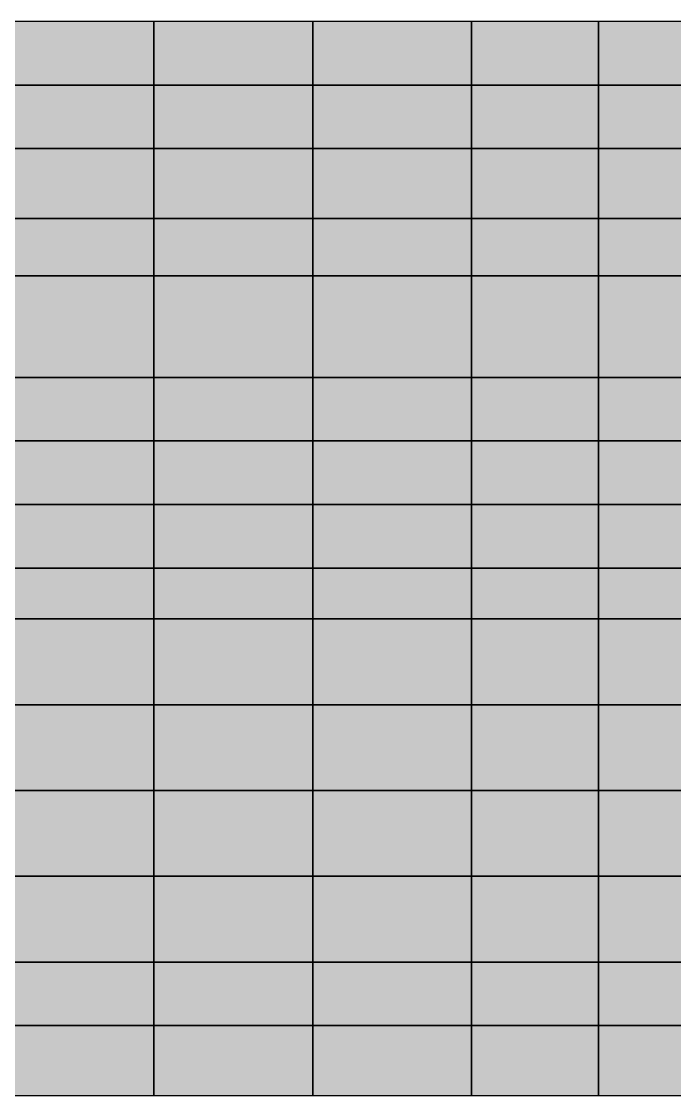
# Model space of a CAD drawing. Header units: inches. Extents: x -100 to 147, y -140 to 41.
# Drawn here: x -37.59 to -27.3, y -41.4 to -24.5 of the extents above; entities that cross this region are included whole.
import ezdxf

# ---------------------------------------------------------------- set-up
doc = ezdxf.new("R2010")
doc.units = ezdxf.units.IN
doc.header["$MEASUREMENT"] = 0
for name, color, linetype in [('Contour 1-01', 7, 'Continuous'), ('Contour 1-06', 7, 'Continuous'), ('Contour 1-07', 7, 'Continuous'), ('Contour 1-08', 7, 'Continuous'), ('Contour 1-09', 7, 'Continuous'), ('Contour 1-10', 7, 'Continuous'), ('Mesh-Ac1①', 7, 'Continuous'), ('Mesh-Acs', 7, 'Continuous'), ('Mesh-Ag1', 7, 'Continuous'), ('Mesh-Dc1', 7, 'Continuous'), ('Mesh-Dg1', 7, 'Continuous'), ('Mesh-Ds1', 7, 'Continuous'), ('Undeformed Mesh-Ac1①', 7, 'Continuous'), ('Undeformed Mesh-Acs', 7, 'Continuous'), ('Undeformed Mesh-Ag1', 7, 'Continuous'), ('Undeformed Mesh-Dc1', 7, 'Continuous'), ('Undeformed Mesh-Dg1', 7, 'Continuous'), ('Undeformed Mesh-Ds1', 7, 'Continuous')]:
    doc.layers.add(name, color=color, linetype=linetype)

msp = doc.modelspace()

# ---------------------------------------------------------------- linework, layer by layer
at = {"color": 7, "true_color": 0xffffff, "transparency": 33554687}
for points in [[(-35.5, -24.5), (-38, -24.5), (-38, -25.5)], [(-35.5, -24.5), (-38, -25.5), (-35.5, -25.5)], [(-33, -24.5), (-35.5, -24.5), (-35.5, -25.5)], [(-33, -24.5), (-35.5, -25.5), (-33, -25.5)], [(-30.5, -24.5), (-33, -24.5), (-33, -25.5)], [(-30.5, -24.5), (-33, -25.5), (-30.5, -25.5)], [(-28.5, -24.5), (-30.5, -24.5), (-30.5, -25.5)], [(-28.5, -24.5), (-30.5, -25.5), (-28.5, -25.5)], [(-26.5, -24.5), (-28.5, -24.5), (-28.5, -25.5)], [(-26.5, -24.5), (-28.5, -25.5), (-26.5, -25.5)], [(-38, -26.5), (-35.5, -26.5), (-35.5, -25.5)], [(-38, -26.5), (-35.5, -25.5), (-38, -25.5)], [(-35.5, -26.5), (-33, -26.5), (-33, -25.5)], [(-35.5, -26.5), (-33, -25.5), (-35.5, -25.5)], [(-33, -26.5), (-30.5, -26.5), (-30.5, -25.5)], [(-33, -26.5), (-30.5, -25.5), (-33, -25.5)], [(-30.5, -26.5), (-28.5, -26.5), (-28.5, -25.5)], [(-30.5, -26.5), (-28.5, -25.5), (-30.5, -25.5)], [(-28.5, -25.5), (-28.5, -26.5), (-26.5, -26.5)], [(-28.5, -25.5), (-26.5, -26.5), (-26.5, -25.5)], [(-38, -27.6), (-35.5, -27.6), (-35.5, -26.5)], [(-38, -27.6), (-35.5, -26.5), (-38, -26.5)], [(-35.5, -27.6), (-33, -27.6), (-33, -26.5)], [(-35.5, -27.6), (-33, -26.5), (-35.5, -26.5)], [(-33, -27.6), (-30.5, -27.6), (-30.5, -26.5)], [(-33, -27.6), (-30.5, -26.5), (-33, -26.5)], [(-30.5, -27.6), (-28.5, -27.6), (-28.5, -26.5)], [(-30.5, -27.6), (-28.5, -26.5), (-30.5, -26.5)], [(-28.5, -26.5), (-28.5, -27.6), (-26.5, -27.6)], [(-28.5, -26.5), (-26.5, -27.6), (-26.5, -26.5)], [(-38, -28.5), (-35.5, -28.5), (-35.5, -27.6)], [(-38, -28.5), (-35.5, -27.6), (-38, -27.6)], [(-35.5, -28.5), (-33, -28.5), (-33, -27.6)], [(-35.5, -28.5), (-33, -27.6), (-35.5, -27.6)], [(-33, -28.5), (-30.5, -28.5), (-30.5, -27.6)], [(-33, -28.5), (-30.5, -27.6), (-33, -27.6)], [(-30.5, -28.5), (-28.5, -28.5), (-28.5, -27.6)], [(-30.5, -28.5), (-28.5, -27.6), (-30.5, -27.6)], [(-28.5, -27.6), (-28.5, -28.5), (-26.5, -28.5)], [(-28.5, -27.6), (-26.5, -28.5), (-26.5, -27.6)], [(-35.5, -28.5), (-38, -28.5), (-38, -30.1)], [(-35.5, -28.5), (-38, -30.1), (-35.5, -30.1)], [(-33, -28.5), (-35.5, -28.5), (-35.5, -30.1)], [(-33, -28.5), (-35.5, -30.1), (-33, -30.1)], [(-30.5, -28.5), (-33, -28.5), (-33, -30.1)], [(-30.5, -28.5), (-33, -30.1), (-30.5, -30.1)], [(-28.5, -28.5), (-30.5, -28.5), (-30.5, -30.1)], [(-28.5, -28.5), (-30.5, -30.1), (-28.5, -30.1)], [(-28.5, -28.5), (-28.5, -30.1), (-26.5, -30.1)], [(-28.5, -28.5), (-26.5, -30.1), (-26.5, -28.5)], [(-38, -31.1), (-35.5, -31.1), (-35.5, -30.1)], [(-38, -31.1), (-35.5, -30.1), (-38, -30.1)], [(-35.5, -31.1), (-33, -31.1), (-33, -30.1)], [(-35.5, -31.1), (-33, -30.1), (-35.5, -30.1)], [(-33, -31.1), (-30.5, -31.1), (-30.5, -30.1)], [(-33, -31.1), (-30.5, -30.1), (-33, -30.1)], [(-30.5, -31.1), (-28.5, -31.1), (-28.5, -30.1)], [(-30.5, -31.1), (-28.5, -30.1), (-30.5, -30.1)], [(-28.5, -30.1), (-28.5, -31.1), (-26.5, -31.1)], [(-28.5, -30.1), (-26.5, -31.1), (-26.5, -30.1)], [(-35.5, -31.1), (-38, -31.1), (-38, -32.1)], [(-35.5, -31.1), (-38, -32.1), (-35.5, -32.1)], [(-33, -31.1), (-35.5, -31.1), (-35.5, -32.1)], [(-33, -31.1), (-35.5, -32.1), (-33, -32.1)], [(-30.5, -31.1), (-33, -31.1), (-33, -32.1)], [(-30.5, -31.1), (-33, -32.1), (-30.5, -32.1)], [(-28.5, -31.1), (-30.5, -31.1), (-30.5, -32.1)], [(-28.5, -31.1), (-30.5, -32.1), (-28.5, -32.1)], [(-26.5, -31.1), (-28.5, -31.1), (-28.5, -32.1)], [(-26.5, -31.1), (-28.5, -32.1), (-26.5, -32.1)], [(-38, -32.1), (-38, -33.1), (-35.5, -33.1)], [(-38, -32.1), (-35.5, -33.1), (-35.5, -32.1)], [(-35.5, -32.1), (-35.5, -33.1), (-33, -33.1)], [(-35.5, -32.1), (-33, -33.1), (-33, -32.1)], [(-33, -32.1), (-33, -33.1), (-30.5, -33.1)], [(-33, -32.1), (-30.5, -33.1), (-30.5, -32.1)], [(-30.5, -32.1), (-30.5, -33.1), (-28.5, -33.1)], [(-30.5, -32.1), (-28.5, -33.1), (-28.5, -32.1)], [(-28.5, -32.1), (-28.5, -33.1), (-26.5, -33.1)], [(-28.5, -32.1), (-26.5, -33.1), (-26.5, -32.1)], [(-38, -33.9), (-35.5, -33.9), (-35.5, -33.1)], [(-38, -33.9), (-35.5, -33.1), (-38, -33.1)], [(-35.5, -33.9), (-33, -33.9), (-33, -33.1)], [(-35.5, -33.9), (-33, -33.1), (-35.5, -33.1)], [(-33, -33.9), (-30.5, -33.9), (-30.5, -33.1)], [(-33, -33.9), (-30.5, -33.1), (-33, -33.1)], [(-30.5, -33.9), (-28.5, -33.9), (-28.5, -33.1)], [(-30.5, -33.9), (-28.5, -33.1), (-30.5, -33.1)], [(-28.5, -33.9), (-26.5, -33.9), (-26.5, -33.1)], [(-28.5, -33.9), (-26.5, -33.1), (-28.5, -33.1)], [(-38, -35.25), (-35.5, -35.25), (-35.5, -33.9)], [(-38, -35.25), (-35.5, -33.9), (-38, -33.9)], [(-35.5, -33.9), (-35.5, -35.25), (-33, -35.25)], [(-35.5, -33.9), (-33, -35.25), (-33, -33.9)], [(-33, -33.9), (-33, -35.25), (-30.5, -35.25)], [(-33, -33.9), (-30.5, -35.25), (-30.5, -33.9)], [(-30.5, -33.9), (-30.5, -35.25), (-28.5, -35.25)], [(-30.5, -33.9), (-28.5, -35.25), (-28.5, -33.9)], [(-28.5, -33.9), (-28.5, -35.25), (-26.5, -35.25)], [(-28.5, -33.9), (-26.5, -35.25), (-26.5, -33.9)], [(-38, -36.6), (-35.5, -36.6), (-35.5, -35.25)], [(-38, -36.6), (-35.5, -35.25), (-38, -35.25)], [(-35.5, -36.6), (-33, -36.6), (-33, -35.25)], [(-35.5, -36.6), (-33, -35.25), (-35.5, -35.25)], [(-33, -36.6), (-30.5, -36.6), (-30.5, -35.25)], [(-33, -36.6), (-30.5, -35.25), (-33, -35.25)], [(-30.5, -36.6), (-28.5, -36.6), (-28.5, -35.25)], [(-30.5, -36.6), (-28.5, -35.25), (-30.5, -35.25)], [(-28.5, -35.25), (-28.5, -36.6), (-26.5, -36.6)], [(-28.5, -35.25), (-26.5, -36.6), (-26.5, -35.25)], [(-38, -37.95), (-35.5, -37.95), (-35.5, -36.6)], [(-38, -37.95), (-35.5, -36.6), (-38, -36.6)], [(-35.5, -36.6), (-35.5, -37.95), (-33, -37.95)], [(-35.5, -36.6), (-33, -37.95), (-33, -36.6)], [(-33, -37.95), (-30.5, -37.95), (-30.5, -36.6)], [(-33, -37.95), (-30.5, -36.6), (-33, -36.6)], [(-30.5, -36.6), (-30.5, -37.95), (-28.5, -37.95)], [(-30.5, -36.6), (-28.5, -37.95), (-28.5, -36.6)], [(-28.5, -36.6), (-28.5, -37.95), (-26.5, -37.95)], [(-28.5, -36.6), (-26.5, -37.95), (-26.5, -36.6)], [(-35.5, -37.95), (-38, -37.95), (-38, -39.3)], [(-35.5, -37.95), (-38, -39.3), (-35.5, -39.3)], [(-33, -37.95), (-35.5, -37.95), (-35.5, -39.3)], [(-33, -37.95), (-35.5, -39.3), (-33, -39.3)], [(-30.5, -37.95), (-33, -37.95), (-33, -39.3)], [(-30.5, -37.95), (-33, -39.3), (-30.5, -39.3)], [(-28.5, -37.95), (-30.5, -37.95), (-30.5, -39.3)], [(-28.5, -37.95), (-30.5, -39.3), (-28.5, -39.3)], [(-28.5, -37.95), (-28.5, -39.3), (-26.5, -39.3)], [(-28.5, -37.95), (-26.5, -39.3), (-26.5, -37.95)], [(-35.5, -39.3), (-38, -39.3), (-38, -40.3)], [(-35.5, -39.3), (-38, -40.3), (-35.5, -40.3)], [(-35.5, -39.3), (-35.5, -40.3), (-33, -40.3)], [(-35.5, -39.3), (-33, -40.3), (-33, -39.3)], [(-33, -39.3), (-33, -40.3), (-30.5, -40.3)], [(-33, -39.3), (-30.5, -40.3), (-30.5, -39.3)], [(-30.5, -39.3), (-30.5, -40.3), (-28.5, -40.3)], [(-30.5, -39.3), (-28.5, -40.3), (-28.5, -39.3)], [(-28.5, -39.3), (-28.5, -40.3), (-26.5, -40.3)], [(-28.5, -39.3), (-26.5, -40.3), (-26.5, -39.3)], [(-38, -41.4), (-35.5, -41.4), (-35.5, -40.3)], [(-38, -41.4), (-35.5, -40.3), (-38, -40.3)], [(-35.5, -40.3), (-35.5, -41.4), (-33, -41.4)], [(-35.5, -40.3), (-33, -41.4), (-33, -40.3)], [(-33, -40.3), (-33, -41.4), (-30.5, -41.4)], [(-33, -40.3), (-30.5, -41.4), (-30.5, -40.3)], [(-30.5, -40.3), (-30.5, -41.4), (-28.5, -41.4)], [(-30.5, -40.3), (-28.5, -41.4), (-28.5, -40.3)], [(-28.5, -40.3), (-28.5, -41.4), (-26.5, -41.4)], [(-28.5, -40.3), (-26.5, -41.4), (-26.5, -40.3)]]:
    msp.add_solid(points, dxfattribs=at)
at = {"layer": 'Contour 1-01', "color": 5, "true_color": 0x0000ff}
for points in [[(-38, -33.9), (-35.5, -33.9), (-35.5, -33.1)], [(-38, -33.9), (-35.5, -33.1), (-38, -33.1)], [(-35.5, -33.9), (-33, -33.9), (-33, -33.1)], [(-35.5, -33.9), (-33, -33.1), (-35.5, -33.1)], [(-33, -33.9), (-30.5, -33.9), (-30.5, -33.1)], [(-33, -33.9), (-30.5, -33.1), (-33, -33.1)], [(-30.5, -33.9), (-28.5, -33.9), (-28.5, -33.1)], [(-30.5, -33.9), (-28.5, -33.1), (-30.5, -33.1)], [(-28.5, -33.9), (-26.5, -33.9), (-26.5, -33.1)], [(-28.5, -33.9), (-26.5, -33.1), (-28.5, -33.1)], [(-38, -35.25), (-35.5, -35.25), (-35.5, -33.9)], [(-38, -35.25), (-35.5, -33.9), (-38, -33.9)], [(-35.5, -33.9), (-35.5, -35.25), (-33, -35.25)], [(-35.5, -33.9), (-33, -35.25), (-33, -33.9)], [(-33, -33.9), (-33, -35.25), (-30.5, -35.25)], [(-33, -33.9), (-30.5, -35.25), (-30.5, -33.9)], [(-30.5, -33.9), (-30.5, -35.25), (-28.5, -35.25)], [(-30.5, -33.9), (-28.5, -35.25), (-28.5, -33.9)], [(-28.5, -33.9), (-28.5, -35.25), (-26.5, -35.25)], [(-28.5, -33.9), (-26.5, -35.25), (-26.5, -33.9)], [(-38, -36.6), (-35.5, -36.6), (-35.5, -35.25)], [(-38, -36.6), (-35.5, -35.25), (-38, -35.25)], [(-35.5, -36.6), (-33, -36.6), (-33, -35.25)], [(-35.5, -36.6), (-33, -35.25), (-35.5, -35.25)], [(-33, -36.6), (-30.5, -36.6), (-30.5, -35.25)], [(-33, -36.6), (-30.5, -35.25), (-33, -35.25)], [(-30.5, -36.6), (-28.5, -36.6), (-28.5, -35.25)], [(-30.5, -36.6), (-28.5, -35.25), (-30.5, -35.25)], [(-28.5, -35.25), (-28.5, -36.6), (-26.5, -36.6)], [(-28.5, -35.25), (-26.5, -36.6), (-26.5, -35.25)], [(-38, -37.95), (-35.5, -37.95), (-35.5, -36.6)], [(-38, -37.95), (-35.5, -36.6), (-38, -36.6)], [(-35.5, -36.6), (-35.5, -37.95), (-33, -37.95)], [(-35.5, -36.6), (-33, -37.95), (-33, -36.6)], [(-33, -37.95), (-30.5, -37.95), (-30.5, -36.6)], [(-33, -37.95), (-30.5, -36.6), (-33, -36.6)], [(-30.5, -36.6), (-30.5, -37.95), (-28.5, -37.95)], [(-30.5, -36.6), (-28.5, -37.95), (-28.5, -36.6)], [(-28.5, -36.6), (-28.5, -37.95), (-26.5, -37.95)], [(-28.5, -36.6), (-26.5, -37.95), (-26.5, -36.6)], [(-35.5, -37.95), (-38, -37.95), (-38, -39.3)], [(-35.5, -37.95), (-38, -39.3), (-35.5, -39.3)], [(-33, -37.95), (-35.5, -37.95), (-35.5, -39.3)], [(-33, -37.95), (-35.5, -39.3), (-33, -39.3)], [(-30.5, -37.95), (-33, -37.95), (-33, -39.3)], [(-30.5, -37.95), (-33, -39.3), (-30.5, -39.3)], [(-28.5, -37.95), (-30.5, -37.95), (-30.5, -39.3)], [(-28.5, -37.95), (-30.5, -39.3), (-28.5, -39.3)], [(-28.5, -37.95), (-28.5, -39.3), (-26.5, -39.3)], [(-28.5, -37.95), (-26.5, -39.3), (-26.5, -37.95)]]:
    msp.add_solid(points, dxfattribs=at)
at = {"layer": 'Contour 1-06', "color": 80, "true_color": 0x38ff00}
for points in [[(-35.5, -24.5), (-38, -24.5), (-38, -25.5)], [(-35.5, -24.5), (-38, -25.5), (-35.5, -25.5)], [(-33, -24.5), (-35.5, -24.5), (-35.5, -25.5)], [(-33, -24.5), (-35.5, -25.5), (-33, -25.5)], [(-30.5, -24.5), (-33, -24.5), (-33, -25.5)], [(-30.5, -24.5), (-33, -25.5), (-30.5, -25.5)]]:
    msp.add_solid(points, dxfattribs=at)
at = {"layer": 'Contour 1-07', "color": 60, "true_color": 0xa9ff00}
for points in [[(-28.5, -24.5), (-30.5, -24.5), (-30.5, -25.5)], [(-28.5, -24.5), (-30.5, -25.5), (-28.5, -25.5)]]:
    msp.add_solid(points, dxfattribs=at)
at = {"layer": 'Contour 1-08', "color": 2, "true_color": 0xffe200}
for points in [[(-26.5, -24.5), (-28.5, -24.5), (-28.5, -25.5)], [(-26.5, -24.5), (-28.5, -25.5), (-26.5, -25.5)], [(-38, -26.5), (-35.5, -26.5), (-35.5, -25.5)], [(-38, -26.5), (-35.5, -25.5), (-38, -25.5)], [(-28.5, -25.5), (-28.5, -26.5), (-26.5, -26.5)], [(-28.5, -25.5), (-26.5, -26.5), (-26.5, -25.5)], [(-35.5, -28.5), (-38, -28.5), (-38, -30.1)], [(-35.5, -28.5), (-38, -30.1), (-35.5, -30.1)]]:
    msp.add_solid(points, dxfattribs=at)
at = {"layer": 'Contour 1-09', "color": 30, "true_color": 0xff7100}
for points in [[(-35.5, -26.5), (-33, -26.5), (-33, -25.5)], [(-35.5, -26.5), (-33, -25.5), (-35.5, -25.5)], [(-33, -26.5), (-30.5, -26.5), (-30.5, -25.5)], [(-33, -26.5), (-30.5, -25.5), (-33, -25.5)], [(-30.5, -26.5), (-28.5, -26.5), (-28.5, -25.5)], [(-30.5, -26.5), (-28.5, -25.5), (-30.5, -25.5)], [(-38, -27.6), (-35.5, -27.6), (-35.5, -26.5)], [(-38, -27.6), (-35.5, -26.5), (-38, -26.5)], [(-38, -28.5), (-35.5, -28.5), (-35.5, -27.6)], [(-38, -28.5), (-35.5, -27.6), (-38, -27.6)], [(-33, -28.5), (-35.5, -28.5), (-35.5, -30.1)], [(-33, -28.5), (-35.5, -30.1), (-33, -30.1)]]:
    msp.add_solid(points, dxfattribs=at)
at = {"layer": 'Contour 1-10', "color": 1, "true_color": 0xff0000}
for points in [[(-35.5, -27.6), (-33, -27.6), (-33, -26.5)], [(-35.5, -27.6), (-33, -26.5), (-35.5, -26.5)], [(-33, -27.6), (-30.5, -27.6), (-30.5, -26.5)], [(-33, -27.6), (-30.5, -26.5), (-33, -26.5)], [(-30.5, -27.6), (-28.5, -27.6), (-28.5, -26.5)], [(-30.5, -27.6), (-28.5, -26.5), (-30.5, -26.5)], [(-28.5, -26.5), (-28.5, -27.6), (-26.5, -27.6)], [(-28.5, -26.5), (-26.5, -27.6), (-26.5, -26.5)], [(-35.5, -28.5), (-33, -28.5), (-33, -27.6)], [(-35.5, -28.5), (-33, -27.6), (-35.5, -27.6)], [(-33, -28.5), (-30.5, -28.5), (-30.5, -27.6)], [(-33, -28.5), (-30.5, -27.6), (-33, -27.6)], [(-30.5, -28.5), (-28.5, -28.5), (-28.5, -27.6)], [(-30.5, -28.5), (-28.5, -27.6), (-30.5, -27.6)], [(-28.5, -27.6), (-28.5, -28.5), (-26.5, -28.5)], [(-28.5, -27.6), (-26.5, -28.5), (-26.5, -27.6)], [(-30.5, -28.5), (-33, -28.5), (-33, -30.1)], [(-30.5, -28.5), (-33, -30.1), (-30.5, -30.1)], [(-28.5, -28.5), (-30.5, -28.5), (-30.5, -30.1)], [(-28.5, -28.5), (-30.5, -30.1), (-28.5, -30.1)], [(-28.5, -28.5), (-28.5, -30.1), (-26.5, -30.1)], [(-28.5, -28.5), (-26.5, -30.1), (-26.5, -28.5)], [(-38, -31.1), (-35.5, -31.1), (-35.5, -30.1)], [(-38, -31.1), (-35.5, -30.1), (-38, -30.1)], [(-35.5, -31.1), (-33, -31.1), (-33, -30.1)], [(-35.5, -31.1), (-33, -30.1), (-35.5, -30.1)], [(-33, -31.1), (-30.5, -31.1), (-30.5, -30.1)], [(-33, -31.1), (-30.5, -30.1), (-33, -30.1)], [(-30.5, -31.1), (-28.5, -31.1), (-28.5, -30.1)], [(-30.5, -31.1), (-28.5, -30.1), (-30.5, -30.1)], [(-28.5, -30.1), (-28.5, -31.1), (-26.5, -31.1)], [(-28.5, -30.1), (-26.5, -31.1), (-26.5, -30.1)], [(-35.5, -31.1), (-38, -31.1), (-38, -32.1)], [(-35.5, -31.1), (-38, -32.1), (-35.5, -32.1)], [(-33, -31.1), (-35.5, -31.1), (-35.5, -32.1)], [(-33, -31.1), (-35.5, -32.1), (-33, -32.1)], [(-30.5, -31.1), (-33, -31.1), (-33, -32.1)], [(-30.5, -31.1), (-33, -32.1), (-30.5, -32.1)], [(-28.5, -31.1), (-30.5, -31.1), (-30.5, -32.1)], [(-28.5, -31.1), (-30.5, -32.1), (-28.5, -32.1)], [(-26.5, -31.1), (-28.5, -31.1), (-28.5, -32.1)], [(-26.5, -31.1), (-28.5, -32.1), (-26.5, -32.1)], [(-38, -32.1), (-38, -33.1), (-35.5, -33.1)], [(-38, -32.1), (-35.5, -33.1), (-35.5, -32.1)], [(-35.5, -32.1), (-35.5, -33.1), (-33, -33.1)], [(-35.5, -32.1), (-33, -33.1), (-33, -32.1)], [(-33, -32.1), (-33, -33.1), (-30.5, -33.1)], [(-33, -32.1), (-30.5, -33.1), (-30.5, -32.1)], [(-30.5, -32.1), (-30.5, -33.1), (-28.5, -33.1)], [(-30.5, -32.1), (-28.5, -33.1), (-28.5, -32.1)], [(-28.5, -32.1), (-28.5, -33.1), (-26.5, -33.1)], [(-28.5, -32.1), (-26.5, -33.1), (-26.5, -32.1)], [(-35.5, -39.3), (-38, -39.3), (-38, -40.3)], [(-35.5, -39.3), (-38, -40.3), (-35.5, -40.3)], [(-35.5, -39.3), (-35.5, -40.3), (-33, -40.3)], [(-35.5, -39.3), (-33, -40.3), (-33, -39.3)], [(-33, -39.3), (-33, -40.3), (-30.5, -40.3)], [(-33, -39.3), (-30.5, -40.3), (-30.5, -39.3)], [(-30.5, -39.3), (-30.5, -40.3), (-28.5, -40.3)], [(-30.5, -39.3), (-28.5, -40.3), (-28.5, -39.3)], [(-28.5, -39.3), (-28.5, -40.3), (-26.5, -40.3)], [(-28.5, -39.3), (-26.5, -40.3), (-26.5, -39.3)], [(-38, -41.4), (-35.5, -41.4), (-35.5, -40.3)], [(-38, -41.4), (-35.5, -40.3), (-38, -40.3)], [(-35.5, -40.3), (-35.5, -41.4), (-33, -41.4)], [(-35.5, -40.3), (-33, -41.4), (-33, -40.3)], [(-33, -40.3), (-33, -41.4), (-30.5, -41.4)], [(-33, -40.3), (-30.5, -41.4), (-30.5, -40.3)], [(-30.5, -40.3), (-30.5, -41.4), (-28.5, -41.4)], [(-30.5, -40.3), (-28.5, -41.4), (-28.5, -40.3)], [(-28.5, -40.3), (-28.5, -41.4), (-26.5, -41.4)], [(-28.5, -40.3), (-26.5, -41.4), (-26.5, -40.3)]]:
    msp.add_solid(points, dxfattribs=at)
at = {"layer": 'Mesh-Ac1①', "color": 18, "true_color": 0x000000, "transparency": 33554559}
for p, q in [((-35.5, -24.5), (-38, -24.5)), ((-35.5, -25.5), (-35.5, -24.5)), ((-33, -24.5), (-35.5, -24.5)), ((-35.5, -24.5), (-35.5, -25.5)), ((-33, -25.5), (-33, -24.5)), ((-30.5, -24.5), (-33, -24.5)), ((-33, -24.5), (-33, -25.5)), ((-30.5, -25.5), (-30.5, -24.5)), ((-28.5, -24.5), (-30.5, -24.5)), ((-30.5, -24.5), (-30.5, -25.5)), ((-28.5, -25.5), (-28.5, -24.5)), ((-26.5, -24.5), (-28.5, -24.5)), ((-28.5, -24.5), (-28.5, -25.5)), ((-35.5, -25.5), (-38, -25.5)), ((-38, -25.5), (-35.5, -25.5)), ((-35.5, -26.5), (-35.5, -25.5)), ((-33, -25.5), (-35.5, -25.5)), ((-35.5, -25.5), (-35.5, -26.5)), ((-35.5, -25.5), (-33, -25.5)), ((-33, -26.5), (-33, -25.5)), ((-30.5, -25.5), (-33, -25.5)), ((-33, -25.5), (-33, -26.5)), ((-33, -25.5), (-30.5, -25.5)), ((-30.5, -26.5), (-30.5, -25.5)), ((-28.5, -25.5), (-30.5, -25.5)), ((-30.5, -25.5), (-30.5, -26.5)), ((-30.5, -25.5), (-28.5, -25.5)), ((-28.5, -26.5), (-28.5, -25.5)), ((-28.5, -25.5), (-26.5, -25.5)), ((-28.5, -25.5), (-28.5, -26.5)), ((-26.5, -25.5), (-28.5, -25.5)), ((-35.5, -26.5), (-38, -26.5)), ((-38, -26.5), (-35.5, -26.5)), ((-35.5, -27.6), (-35.5, -26.5)), ((-33, -26.5), (-35.5, -26.5)), ((-35.5, -26.5), (-35.5, -27.6)), ((-35.5, -26.5), (-33, -26.5)), ((-33, -27.6), (-33, -26.5)), ((-30.5, -26.5), (-33, -26.5)), ((-33, -26.5), (-33, -27.6)), ((-33, -26.5), (-30.5, -26.5)), ((-30.5, -27.6), (-30.5, -26.5)), ((-28.5, -26.5), (-30.5, -26.5)), ((-30.5, -26.5), (-30.5, -27.6)), ((-30.5, -26.5), (-28.5, -26.5)), ((-28.5, -27.6), (-28.5, -26.5)), ((-28.5, -26.5), (-28.5, -27.6)), ((-26.5, -26.5), (-28.5, -26.5)), ((-28.5, -26.5), (-26.5, -26.5)), ((-35.5, -27.6), (-38, -27.6)), ((-38, -27.6), (-35.5, -27.6)), ((-35.5, -28.5), (-35.5, -27.6)), ((-33, -27.6), (-35.5, -27.6)), ((-35.5, -27.6), (-35.5, -28.5)), ((-35.5, -27.6), (-33, -27.6)), ((-33, -28.5), (-33, -27.6)), ((-33, -27.6), (-30.5, -27.6)), ((-30.5, -27.6), (-33, -27.6)), ((-33, -27.6), (-33, -28.5)), ((-30.5, -28.5), (-30.5, -27.6)), ((-28.5, -27.6), (-30.5, -27.6)), ((-30.5, -27.6), (-30.5, -28.5)), ((-30.5, -27.6), (-28.5, -27.6)), ((-28.5, -28.5), (-28.5, -27.6)), ((-28.5, -27.6), (-28.5, -28.5)), ((-26.5, -27.6), (-28.5, -27.6)), ((-28.5, -27.6), (-26.5, -27.6)), ((-35.5, -28.5), (-38, -28.5)), ((-38, -28.5), (-35.5, -28.5)), ((-35.5, -30.1), (-35.5, -28.5)), ((-33, -28.5), (-35.5, -28.5)), ((-35.5, -28.5), (-35.5, -30.1)), ((-35.5, -28.5), (-33, -28.5)), ((-33, -30.1), (-33, -28.5)), ((-30.5, -28.5), (-33, -28.5)), ((-33, -28.5), (-33, -30.1)), ((-33, -28.5), (-30.5, -28.5)), ((-30.5, -30.1), (-30.5, -28.5)), ((-28.5, -28.5), (-30.5, -28.5)), ((-30.5, -28.5), (-30.5, -30.1)), ((-30.5, -28.5), (-28.5, -28.5)), ((-28.5, -30.1), (-28.5, -28.5)), ((-28.5, -28.5), (-28.5, -30.1)), ((-26.5, -28.5), (-28.5, -28.5)), ((-28.5, -28.5), (-26.5, -28.5)), ((-38, -30.1), (-35.5, -30.1)), ((-35.5, -30.1), (-33, -30.1)), ((-33, -30.1), (-30.5, -30.1)), ((-30.5, -30.1), (-28.5, -30.1)), ((-28.5, -30.1), (-26.5, -30.1))]:
    msp.add_line(p, q, dxfattribs=at)
at = {"layer": 'Mesh-Acs', "color": 18, "true_color": 0x000000, "transparency": 33554559}
for p, q in [((-35.5, -30.1), (-38, -30.1)), ((-35.5, -31.1), (-35.5, -30.1)), ((-33, -30.1), (-35.5, -30.1)), ((-35.5, -30.1), (-35.5, -31.1)), ((-33, -31.1), (-33, -30.1)), ((-30.5, -30.1), (-33, -30.1)), ((-33, -30.1), (-33, -31.1)), ((-30.5, -31.1), (-30.5, -30.1)), ((-28.5, -30.1), (-30.5, -30.1)), ((-30.5, -30.1), (-30.5, -31.1)), ((-28.5, -31.1), (-28.5, -30.1)), ((-28.5, -30.1), (-28.5, -31.1)), ((-26.5, -30.1), (-28.5, -30.1)), ((-35.5, -31.1), (-38, -31.1)), ((-38, -31.1), (-35.5, -31.1)), ((-35.5, -32.1), (-35.5, -31.1)), ((-33, -31.1), (-35.5, -31.1)), ((-35.5, -31.1), (-35.5, -32.1)), ((-35.5, -31.1), (-33, -31.1)), ((-33, -32.1), (-33, -31.1)), ((-30.5, -31.1), (-33, -31.1)), ((-33, -31.1), (-33, -32.1)), ((-33, -31.1), (-30.5, -31.1)), ((-30.5, -32.1), (-30.5, -31.1)), ((-28.5, -31.1), (-30.5, -31.1)), ((-30.5, -31.1), (-30.5, -32.1)), ((-30.5, -31.1), (-28.5, -31.1)), ((-28.5, -32.1), (-28.5, -31.1)), ((-26.5, -31.1), (-28.5, -31.1)), ((-28.5, -31.1), (-28.5, -32.1)), ((-28.5, -31.1), (-26.5, -31.1)), ((-35.5, -32.1), (-38, -32.1)), ((-38, -32.1), (-35.5, -32.1)), ((-35.5, -33.1), (-35.5, -32.1)), ((-35.5, -32.1), (-35.5, -33.1)), ((-33, -32.1), (-35.5, -32.1)), ((-35.5, -32.1), (-33, -32.1)), ((-33, -33.1), (-33, -32.1)), ((-33, -32.1), (-33, -33.1)), ((-30.5, -32.1), (-33, -32.1)), ((-33, -32.1), (-30.5, -32.1)), ((-30.5, -33.1), (-30.5, -32.1)), ((-30.5, -32.1), (-30.5, -33.1)), ((-28.5, -32.1), (-30.5, -32.1)), ((-30.5, -32.1), (-28.5, -32.1)), ((-28.5, -33.1), (-28.5, -32.1)), ((-28.5, -32.1), (-28.5, -33.1)), ((-26.5, -32.1), (-28.5, -32.1)), ((-28.5, -32.1), (-26.5, -32.1)), ((-38, -33.1), (-35.5, -33.1)), ((-35.5, -33.1), (-33, -33.1)), ((-33, -33.1), (-30.5, -33.1)), ((-30.5, -33.1), (-28.5, -33.1)), ((-28.5, -33.1), (-26.5, -33.1))]:
    msp.add_line(p, q, dxfattribs=at)
at = {"layer": 'Mesh-Ag1', "color": 18, "true_color": 0x000000, "transparency": 33554559}
for p, q in [((-35.5, -33.1), (-38, -33.1)), ((-35.5, -33.9), (-35.5, -33.1)), ((-33, -33.1), (-35.5, -33.1)), ((-35.5, -33.1), (-35.5, -33.9)), ((-33, -33.9), (-33, -33.1)), ((-30.5, -33.1), (-33, -33.1)), ((-33, -33.1), (-33, -33.9)), ((-30.5, -33.9), (-30.5, -33.1)), ((-28.5, -33.1), (-30.5, -33.1)), ((-30.5, -33.1), (-30.5, -33.9)), ((-28.5, -33.9), (-28.5, -33.1)), ((-26.5, -33.1), (-28.5, -33.1)), ((-28.5, -33.1), (-28.5, -33.9)), ((-38, -33.9), (-35.5, -33.9)), ((-35.5, -33.9), (-33, -33.9)), ((-33, -33.9), (-30.5, -33.9)), ((-30.5, -33.9), (-28.5, -33.9)), ((-28.5, -33.9), (-26.5, -33.9))]:
    msp.add_line(p, q, dxfattribs=at)
at = {"layer": 'Mesh-Dc1', "color": 18, "true_color": 0x000000, "transparency": 33554559}
for p, q in [((-35.5, -33.9), (-38, -33.9)), ((-35.5, -35.25), (-35.5, -33.9)), ((-35.5, -33.9), (-35.5, -35.25)), ((-33, -33.9), (-35.5, -33.9)), ((-33, -35.25), (-33, -33.9)), ((-33, -33.9), (-33, -35.25)), ((-30.5, -33.9), (-33, -33.9)), ((-30.5, -35.25), (-30.5, -33.9)), ((-30.5, -33.9), (-30.5, -35.25)), ((-28.5, -33.9), (-30.5, -33.9)), ((-28.5, -35.25), (-28.5, -33.9)), ((-28.5, -33.9), (-28.5, -35.25)), ((-26.5, -33.9), (-28.5, -33.9)), ((-35.5, -35.25), (-38, -35.25)), ((-38, -35.25), (-35.5, -35.25)), ((-35.5, -36.6), (-35.5, -35.25)), ((-33, -35.25), (-35.5, -35.25)), ((-35.5, -35.25), (-35.5, -36.6)), ((-35.5, -35.25), (-33, -35.25)), ((-33, -36.6), (-33, -35.25)), ((-30.5, -35.25), (-33, -35.25)), ((-33, -35.25), (-33, -36.6)), ((-33, -35.25), (-30.5, -35.25)), ((-30.5, -36.6), (-30.5, -35.25)), ((-30.5, -35.25), (-28.5, -35.25)), ((-28.5, -35.25), (-30.5, -35.25)), ((-30.5, -35.25), (-30.5, -36.6)), ((-28.5, -36.6), (-28.5, -35.25)), ((-28.5, -35.25), (-28.5, -36.6)), ((-26.5, -35.25), (-28.5, -35.25)), ((-28.5, -35.25), (-26.5, -35.25)), ((-35.5, -36.6), (-38, -36.6)), ((-38, -36.6), (-35.5, -36.6)), ((-35.5, -37.95), (-35.5, -36.6)), ((-35.5, -36.6), (-35.5, -37.95)), ((-33, -36.6), (-35.5, -36.6)), ((-35.5, -36.6), (-33, -36.6)), ((-33, -37.95), (-33, -36.6)), ((-30.5, -36.6), (-33, -36.6)), ((-33, -36.6), (-33, -37.95)), ((-33, -36.6), (-30.5, -36.6)), ((-30.5, -37.95), (-30.5, -36.6)), ((-30.5, -36.6), (-30.5, -37.95)), ((-28.5, -36.6), (-30.5, -36.6)), ((-30.5, -36.6), (-28.5, -36.6)), ((-28.5, -37.95), (-28.5, -36.6)), ((-28.5, -36.6), (-28.5, -37.95)), ((-26.5, -36.6), (-28.5, -36.6)), ((-28.5, -36.6), (-26.5, -36.6)), ((-35.5, -37.95), (-38, -37.95)), ((-38, -37.95), (-35.5, -37.95)), ((-35.5, -39.3), (-35.5, -37.95)), ((-35.5, -37.95), (-33, -37.95)), ((-33, -37.95), (-35.5, -37.95)), ((-35.5, -37.95), (-35.5, -39.3)), ((-33, -39.3), (-33, -37.95)), ((-30.5, -37.95), (-33, -37.95)), ((-33, -37.95), (-33, -39.3)), ((-33, -37.95), (-30.5, -37.95)), ((-30.5, -39.3), (-30.5, -37.95)), ((-28.5, -37.95), (-30.5, -37.95)), ((-30.5, -37.95), (-30.5, -39.3)), ((-30.5, -37.95), (-28.5, -37.95)), ((-28.5, -39.3), (-28.5, -37.95)), ((-28.5, -37.95), (-28.5, -39.3)), ((-26.5, -37.95), (-28.5, -37.95)), ((-28.5, -37.95), (-26.5, -37.95)), ((-38, -39.3), (-35.5, -39.3)), ((-35.5, -39.3), (-33, -39.3)), ((-33, -39.3), (-30.5, -39.3)), ((-30.5, -39.3), (-28.5, -39.3)), ((-28.5, -39.3), (-26.5, -39.3))]:
    msp.add_line(p, q, dxfattribs=at)
at = {"layer": 'Mesh-Dg1', "color": 18, "true_color": 0x000000, "transparency": 33554559}
for p, q in [((-35.5, -40.3), (-38, -40.3)), ((-35.5, -41.4), (-35.5, -40.3)), ((-35.5, -40.3), (-35.5, -41.4)), ((-33, -40.3), (-35.5, -40.3)), ((-33, -41.4), (-33, -40.3)), ((-33, -40.3), (-33, -41.4)), ((-30.5, -40.3), (-33, -40.3)), ((-30.5, -41.4), (-30.5, -40.3)), ((-30.5, -40.3), (-30.5, -41.4)), ((-28.5, -40.3), (-30.5, -40.3)), ((-28.5, -41.4), (-28.5, -40.3)), ((-28.5, -40.3), (-28.5, -41.4)), ((-26.5, -40.3), (-28.5, -40.3)), ((-38, -41.4), (-35.5, -41.4)), ((-35.5, -41.4), (-33, -41.4)), ((-33, -41.4), (-30.5, -41.4)), ((-30.5, -41.4), (-28.5, -41.4)), ((-28.5, -41.4), (-26.5, -41.4))]:
    msp.add_line(p, q, dxfattribs=at)
at = {"layer": 'Mesh-Ds1', "color": 18, "true_color": 0x000000, "transparency": 33554559}
for p, q in [((-35.5, -39.3), (-38, -39.3)), ((-35.5, -40.3), (-35.5, -39.3)), ((-35.5, -39.3), (-35.5, -40.3)), ((-33, -39.3), (-35.5, -39.3)), ((-33, -40.3), (-33, -39.3)), ((-33, -39.3), (-33, -40.3)), ((-30.5, -39.3), (-33, -39.3)), ((-30.5, -40.3), (-30.5, -39.3)), ((-30.5, -39.3), (-30.5, -40.3)), ((-28.5, -39.3), (-30.5, -39.3)), ((-28.5, -40.3), (-28.5, -39.3)), ((-28.5, -39.3), (-28.5, -40.3)), ((-26.5, -39.3), (-28.5, -39.3)), ((-38, -40.3), (-35.5, -40.3)), ((-35.5, -40.3), (-33, -40.3)), ((-33, -40.3), (-30.5, -40.3)), ((-30.5, -40.3), (-28.5, -40.3)), ((-28.5, -40.3), (-26.5, -40.3))]:
    msp.add_line(p, q, dxfattribs=at)
at = {"layer": 'Undeformed Mesh-Ac1①', "color": 8, "true_color": 0x808080, "transparency": 33554687}
for p, q in [((-35.5, -24.5), (-38, -24.5)), ((-35.5, -25.5), (-35.5, -24.5)), ((-33, -24.5), (-35.5, -24.5)), ((-35.5, -24.5), (-35.5, -25.5)), ((-33, -25.5), (-33, -24.5)), ((-30.5, -24.5), (-33, -24.5)), ((-33, -24.5), (-33, -25.5)), ((-30.5, -25.5), (-30.5, -24.5)), ((-28.5, -24.5), (-30.5, -24.5)), ((-30.5, -24.5), (-30.5, -25.5)), ((-28.5, -25.5), (-28.5, -24.5)), ((-26.5, -24.5), (-28.5, -24.5)), ((-28.5, -24.5), (-28.5, -25.5)), ((-35.5, -25.5), (-38, -25.5)), ((-38, -25.5), (-35.5, -25.5)), ((-35.5, -26.5), (-35.5, -25.5)), ((-33, -25.5), (-35.5, -25.5)), ((-35.5, -25.5), (-35.5, -26.5)), ((-35.5, -25.5), (-33, -25.5)), ((-33, -26.5), (-33, -25.5)), ((-30.5, -25.5), (-33, -25.5)), ((-33, -25.5), (-33, -26.5)), ((-33, -25.5), (-30.5, -25.5)), ((-30.5, -26.5), (-30.5, -25.5)), ((-28.5, -25.5), (-30.5, -25.5)), ((-30.5, -25.5), (-30.5, -26.5)), ((-30.5, -25.5), (-28.5, -25.5)), ((-28.5, -26.5), (-28.5, -25.5)), ((-28.5, -25.5), (-26.5, -25.5)), ((-28.5, -25.5), (-28.5, -26.5)), ((-26.5, -25.5), (-28.5, -25.5)), ((-35.5, -26.5), (-38, -26.5)), ((-38, -26.5), (-35.5, -26.5)), ((-35.5, -27.6), (-35.5, -26.5)), ((-33, -26.5), (-35.5, -26.5)), ((-35.5, -26.5), (-35.5, -27.6)), ((-35.5, -26.5), (-33, -26.5)), ((-33, -27.6), (-33, -26.5)), ((-30.5, -26.5), (-33, -26.5)), ((-33, -26.5), (-33, -27.6)), ((-33, -26.5), (-30.5, -26.5)), ((-30.5, -27.6), (-30.5, -26.5)), ((-28.5, -26.5), (-30.5, -26.5)), ((-30.5, -26.5), (-30.5, -27.6)), ((-30.5, -26.5), (-28.5, -26.5)), ((-28.5, -27.6), (-28.5, -26.5)), ((-28.5, -26.5), (-28.5, -27.6)), ((-26.5, -26.5), (-28.5, -26.5)), ((-28.5, -26.5), (-26.5, -26.5)), ((-35.5, -27.6), (-38, -27.6)), ((-38, -27.6), (-35.5, -27.6)), ((-35.5, -28.5), (-35.5, -27.6)), ((-33, -27.6), (-35.5, -27.6)), ((-35.5, -27.6), (-35.5, -28.5)), ((-35.5, -27.6), (-33, -27.6)), ((-33, -28.5), (-33, -27.6)), ((-33, -27.6), (-30.5, -27.6)), ((-30.5, -27.6), (-33, -27.6)), ((-33, -27.6), (-33, -28.5)), ((-30.5, -28.5), (-30.5, -27.6)), ((-28.5, -27.6), (-30.5, -27.6)), ((-30.5, -27.6), (-30.5, -28.5)), ((-30.5, -27.6), (-28.5, -27.6)), ((-28.5, -28.5), (-28.5, -27.6)), ((-28.5, -27.6), (-28.5, -28.5)), ((-26.5, -27.6), (-28.5, -27.6)), ((-28.5, -27.6), (-26.5, -27.6)), ((-35.5, -28.5), (-38, -28.5)), ((-38, -28.5), (-35.5, -28.5)), ((-35.5, -30.1), (-35.5, -28.5)), ((-33, -28.5), (-35.5, -28.5)), ((-35.5, -28.5), (-35.5, -30.1)), ((-35.5, -28.5), (-33, -28.5)), ((-33, -30.1), (-33, -28.5)), ((-30.5, -28.5), (-33, -28.5)), ((-33, -28.5), (-33, -30.1)), ((-33, -28.5), (-30.5, -28.5)), ((-30.5, -30.1), (-30.5, -28.5)), ((-28.5, -28.5), (-30.5, -28.5)), ((-30.5, -28.5), (-30.5, -30.1)), ((-30.5, -28.5), (-28.5, -28.5)), ((-28.5, -30.1), (-28.5, -28.5)), ((-28.5, -28.5), (-28.5, -30.1)), ((-26.5, -28.5), (-28.5, -28.5)), ((-28.5, -28.5), (-26.5, -28.5)), ((-38, -30.1), (-35.5, -30.1)), ((-35.5, -30.1), (-33, -30.1)), ((-33, -30.1), (-30.5, -30.1)), ((-30.5, -30.1), (-28.5, -30.1)), ((-28.5, -30.1), (-26.5, -30.1))]:
    msp.add_line(p, q, dxfattribs=at)
at = {"layer": 'Undeformed Mesh-Acs', "color": 8, "true_color": 0x808080, "transparency": 33554687}
for p, q in [((-35.5, -30.1), (-38, -30.1)), ((-35.5, -31.1), (-35.5, -30.1)), ((-33, -30.1), (-35.5, -30.1)), ((-35.5, -30.1), (-35.5, -31.1)), ((-33, -31.1), (-33, -30.1)), ((-30.5, -30.1), (-33, -30.1)), ((-33, -30.1), (-33, -31.1)), ((-30.5, -31.1), (-30.5, -30.1)), ((-28.5, -30.1), (-30.5, -30.1)), ((-30.5, -30.1), (-30.5, -31.1)), ((-28.5, -31.1), (-28.5, -30.1)), ((-28.5, -30.1), (-28.5, -31.1)), ((-26.5, -30.1), (-28.5, -30.1)), ((-35.5, -31.1), (-38, -31.1)), ((-38, -31.1), (-35.5, -31.1)), ((-35.5, -32.1), (-35.5, -31.1)), ((-33, -31.1), (-35.5, -31.1)), ((-35.5, -31.1), (-35.5, -32.1)), ((-35.5, -31.1), (-33, -31.1)), ((-33, -32.1), (-33, -31.1)), ((-30.5, -31.1), (-33, -31.1)), ((-33, -31.1), (-33, -32.1)), ((-33, -31.1), (-30.5, -31.1)), ((-30.5, -32.1), (-30.5, -31.1)), ((-28.5, -31.1), (-30.5, -31.1)), ((-30.5, -31.1), (-30.5, -32.1)), ((-30.5, -31.1), (-28.5, -31.1)), ((-28.5, -32.1), (-28.5, -31.1)), ((-26.5, -31.1), (-28.5, -31.1)), ((-28.5, -31.1), (-28.5, -32.1)), ((-28.5, -31.1), (-26.5, -31.1)), ((-35.5, -32.1), (-38, -32.1)), ((-38, -32.1), (-35.5, -32.1)), ((-35.5, -33.1), (-35.5, -32.1)), ((-35.5, -32.1), (-35.5, -33.1)), ((-33, -32.1), (-35.5, -32.1)), ((-35.5, -32.1), (-33, -32.1)), ((-33, -33.1), (-33, -32.1)), ((-33, -32.1), (-33, -33.1)), ((-30.5, -32.1), (-33, -32.1)), ((-33, -32.1), (-30.5, -32.1)), ((-30.5, -33.1), (-30.5, -32.1)), ((-30.5, -32.1), (-30.5, -33.1)), ((-28.5, -32.1), (-30.5, -32.1)), ((-30.5, -32.1), (-28.5, -32.1)), ((-28.5, -33.1), (-28.5, -32.1)), ((-28.5, -32.1), (-28.5, -33.1)), ((-26.5, -32.1), (-28.5, -32.1)), ((-28.5, -32.1), (-26.5, -32.1)), ((-38, -33.1), (-35.5, -33.1)), ((-35.5, -33.1), (-33, -33.1)), ((-33, -33.1), (-30.5, -33.1)), ((-30.5, -33.1), (-28.5, -33.1)), ((-28.5, -33.1), (-26.5, -33.1))]:
    msp.add_line(p, q, dxfattribs=at)
at = {"layer": 'Undeformed Mesh-Ag1', "color": 8, "true_color": 0x808080, "transparency": 33554687}
for p, q in [((-35.5, -33.1), (-38, -33.1)), ((-35.5, -33.9), (-35.5, -33.1)), ((-33, -33.1), (-35.5, -33.1)), ((-35.5, -33.1), (-35.5, -33.9)), ((-33, -33.9), (-33, -33.1)), ((-30.5, -33.1), (-33, -33.1)), ((-33, -33.1), (-33, -33.9)), ((-30.5, -33.9), (-30.5, -33.1)), ((-28.5, -33.1), (-30.5, -33.1)), ((-30.5, -33.1), (-30.5, -33.9)), ((-28.5, -33.9), (-28.5, -33.1)), ((-26.5, -33.1), (-28.5, -33.1)), ((-28.5, -33.1), (-28.5, -33.9)), ((-38, -33.9), (-35.5, -33.9)), ((-35.5, -33.9), (-33, -33.9)), ((-33, -33.9), (-30.5, -33.9)), ((-30.5, -33.9), (-28.5, -33.9)), ((-28.5, -33.9), (-26.5, -33.9))]:
    msp.add_line(p, q, dxfattribs=at)
at = {"layer": 'Undeformed Mesh-Dc1', "color": 8, "true_color": 0x808080, "transparency": 33554687}
for p, q in [((-35.5, -33.9), (-38, -33.9)), ((-35.5, -35.25), (-35.5, -33.9)), ((-35.5, -33.9), (-35.5, -35.25)), ((-33, -33.9), (-35.5, -33.9)), ((-33, -35.25), (-33, -33.9)), ((-33, -33.9), (-33, -35.25)), ((-30.5, -33.9), (-33, -33.9)), ((-30.5, -35.25), (-30.5, -33.9)), ((-30.5, -33.9), (-30.5, -35.25)), ((-28.5, -33.9), (-30.5, -33.9)), ((-28.5, -35.25), (-28.5, -33.9)), ((-28.5, -33.9), (-28.5, -35.25)), ((-26.5, -33.9), (-28.5, -33.9)), ((-35.5, -35.25), (-38, -35.25)), ((-38, -35.25), (-35.5, -35.25)), ((-35.5, -36.6), (-35.5, -35.25)), ((-33, -35.25), (-35.5, -35.25)), ((-35.5, -35.25), (-35.5, -36.6)), ((-35.5, -35.25), (-33, -35.25)), ((-33, -36.6), (-33, -35.25)), ((-30.5, -35.25), (-33, -35.25)), ((-33, -35.25), (-33, -36.6)), ((-33, -35.25), (-30.5, -35.25)), ((-30.5, -36.6), (-30.5, -35.25)), ((-30.5, -35.25), (-28.5, -35.25)), ((-28.5, -35.25), (-30.5, -35.25)), ((-30.5, -35.25), (-30.5, -36.6)), ((-28.5, -36.6), (-28.5, -35.25)), ((-28.5, -35.25), (-28.5, -36.6)), ((-26.5, -35.25), (-28.5, -35.25)), ((-28.5, -35.25), (-26.5, -35.25)), ((-35.5, -36.6), (-38, -36.6)), ((-38, -36.6), (-35.5, -36.6)), ((-35.5, -37.95), (-35.5, -36.6)), ((-35.5, -36.6), (-35.5, -37.95)), ((-33, -36.6), (-35.5, -36.6)), ((-35.5, -36.6), (-33, -36.6)), ((-33, -37.95), (-33, -36.6)), ((-30.5, -36.6), (-33, -36.6)), ((-33, -36.6), (-33, -37.95)), ((-33, -36.6), (-30.5, -36.6)), ((-30.5, -37.95), (-30.5, -36.6)), ((-30.5, -36.6), (-30.5, -37.95)), ((-28.5, -36.6), (-30.5, -36.6)), ((-30.5, -36.6), (-28.5, -36.6)), ((-28.5, -37.95), (-28.5, -36.6)), ((-28.5, -36.6), (-28.5, -37.95)), ((-26.5, -36.6), (-28.5, -36.6)), ((-28.5, -36.6), (-26.5, -36.6)), ((-35.5, -37.95), (-38, -37.95)), ((-38, -37.95), (-35.5, -37.95)), ((-35.5, -39.3), (-35.5, -37.95)), ((-35.5, -37.95), (-33, -37.95)), ((-33, -37.95), (-35.5, -37.95)), ((-35.5, -37.95), (-35.5, -39.3)), ((-33, -39.3), (-33, -37.95)), ((-30.5, -37.95), (-33, -37.95)), ((-33, -37.95), (-33, -39.3)), ((-33, -37.95), (-30.5, -37.95)), ((-30.5, -39.3), (-30.5, -37.95)), ((-28.5, -37.95), (-30.5, -37.95)), ((-30.5, -37.95), (-30.5, -39.3)), ((-30.5, -37.95), (-28.5, -37.95)), ((-28.5, -39.3), (-28.5, -37.95)), ((-28.5, -37.95), (-28.5, -39.3)), ((-26.5, -37.95), (-28.5, -37.95)), ((-28.5, -37.95), (-26.5, -37.95)), ((-38, -39.3), (-35.5, -39.3)), ((-35.5, -39.3), (-33, -39.3)), ((-33, -39.3), (-30.5, -39.3)), ((-30.5, -39.3), (-28.5, -39.3)), ((-28.5, -39.3), (-26.5, -39.3))]:
    msp.add_line(p, q, dxfattribs=at)
at = {"layer": 'Undeformed Mesh-Dg1', "color": 8, "true_color": 0x808080, "transparency": 33554687}
for p, q in [((-35.5, -40.3), (-38, -40.3)), ((-35.5, -41.4), (-35.5, -40.3)), ((-35.5, -40.3), (-35.5, -41.4)), ((-33, -40.3), (-35.5, -40.3)), ((-33, -41.4), (-33, -40.3)), ((-33, -40.3), (-33, -41.4)), ((-30.5, -40.3), (-33, -40.3)), ((-30.5, -41.4), (-30.5, -40.3)), ((-30.5, -40.3), (-30.5, -41.4)), ((-28.5, -40.3), (-30.5, -40.3)), ((-28.5, -41.4), (-28.5, -40.3)), ((-28.5, -40.3), (-28.5, -41.4)), ((-26.5, -40.3), (-28.5, -40.3)), ((-38, -41.4), (-35.5, -41.4)), ((-35.5, -41.4), (-33, -41.4)), ((-33, -41.4), (-30.5, -41.4)), ((-30.5, -41.4), (-28.5, -41.4)), ((-28.5, -41.4), (-26.5, -41.4))]:
    msp.add_line(p, q, dxfattribs=at)
at = {"layer": 'Undeformed Mesh-Ds1', "color": 8, "true_color": 0x808080, "transparency": 33554687}
for p, q in [((-35.5, -39.3), (-38, -39.3)), ((-35.5, -40.3), (-35.5, -39.3)), ((-35.5, -39.3), (-35.5, -40.3)), ((-33, -39.3), (-35.5, -39.3)), ((-33, -40.3), (-33, -39.3)), ((-33, -39.3), (-33, -40.3)), ((-30.5, -39.3), (-33, -39.3)), ((-30.5, -40.3), (-30.5, -39.3)), ((-30.5, -39.3), (-30.5, -40.3)), ((-28.5, -39.3), (-30.5, -39.3)), ((-28.5, -40.3), (-28.5, -39.3)), ((-28.5, -39.3), (-28.5, -40.3)), ((-26.5, -39.3), (-28.5, -39.3)), ((-38, -40.3), (-35.5, -40.3)), ((-35.5, -40.3), (-33, -40.3)), ((-33, -40.3), (-30.5, -40.3)), ((-30.5, -40.3), (-28.5, -40.3)), ((-28.5, -40.3), (-26.5, -40.3))]:
    msp.add_line(p, q, dxfattribs=at)

doc.saveas('drawing.dxf')
